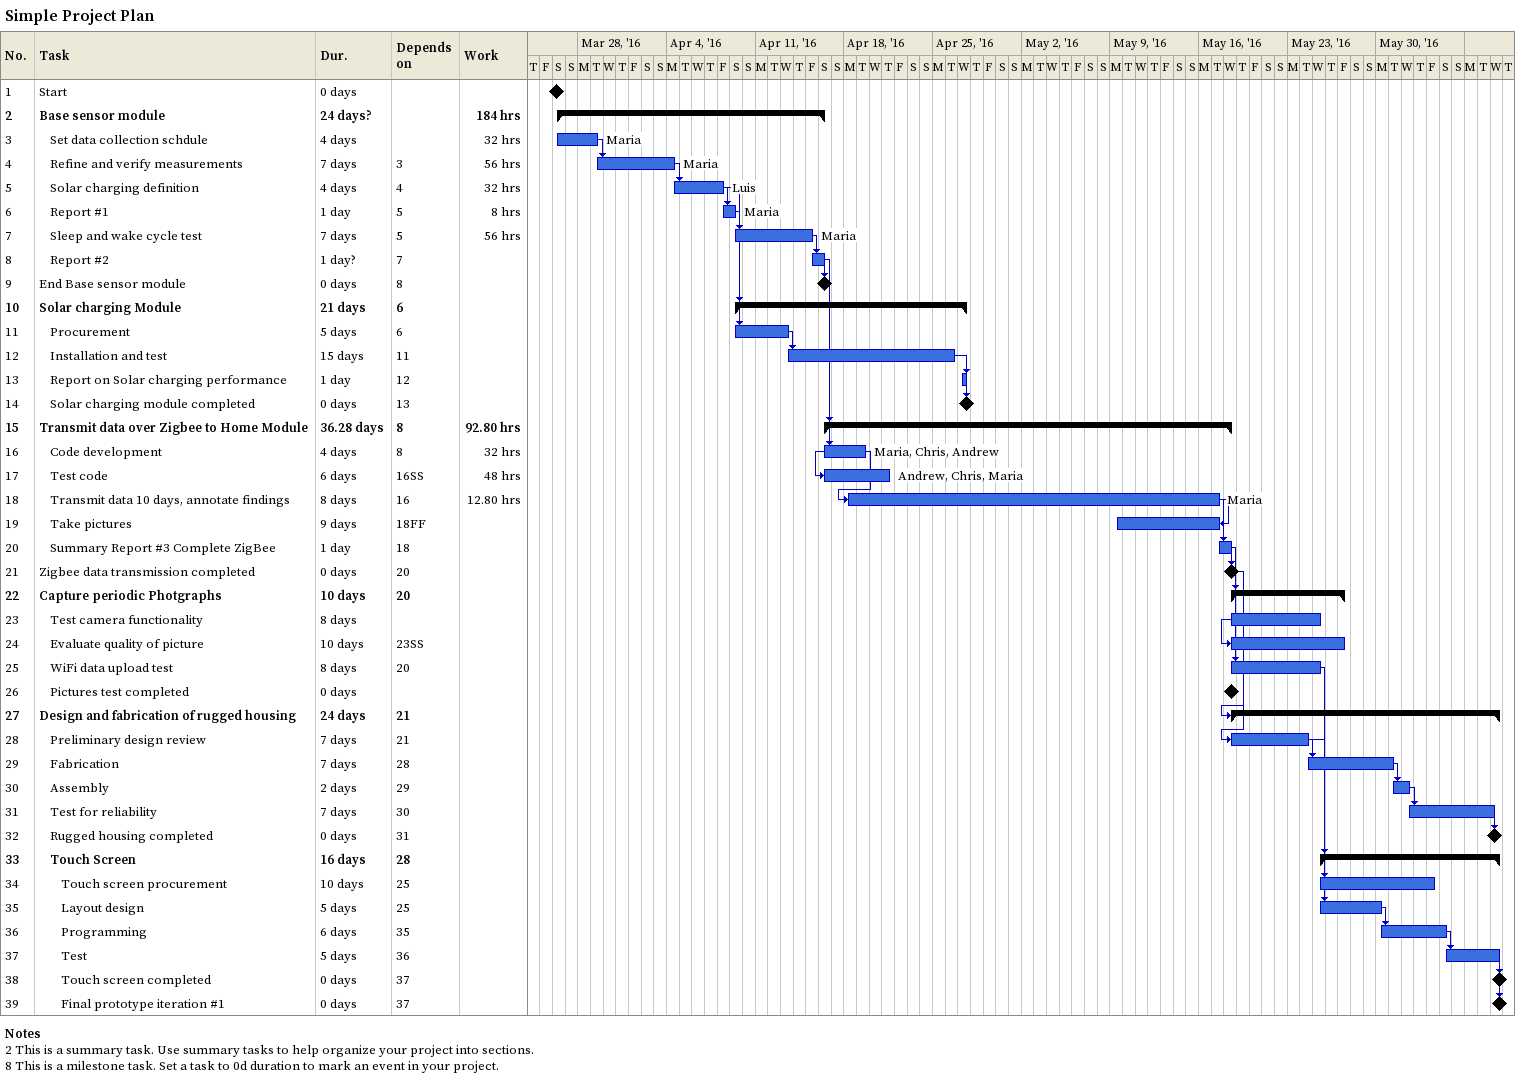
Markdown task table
Simple Project Plan

| ID | Level | Task | Duration | Start | Finish | Predecessors | Resources | Work (h) |
|---|---|---|---|---|---|---|---|---|
| 1 | 1 | Start | 0d | 2016-03-26 | 2016-03-26 |  |  |  |
| 2 | 1 | **Base sensor module** | 24d? | 2016-03-26 | 2016-04-16 |  |  | 184 |
| 3 | 2 | Set data collection schdule | 4d | 2016-03-26 | 2016-03-29 |  | Maria | 32 |
| 4 | 2 | Refine and verify measurements | 7d | 2016-03-29 | 2016-04-04 | 3 | Maria | 56 |
| 5 | 2 | Solar charging definition | 4d | 2016-04-04 | 2016-04-08 | 4 | Luis | 32 |
| 6 | 2 | Report #1 | 1d | 2016-04-08 | 2016-04-09 | 5 | Maria | 8 |
| 7 | 2 | Sleep and wake cycle test | 7d | 2016-04-09 | 2016-04-15 | 5 | Maria | 56 |
| 8 | 2 | Report #2 | 1d? | 2016-04-15 | 2016-04-16 | 7 |  |  |
| 9 | 1 | End Base sensor module | 0d | 2016-04-16 | 2016-04-16 | 8 |  |  |
| 10 | 1 | **Solar charging Module** | 21d | 2016-04-09 | 2016-04-27 | 6 |  |  |
| 11 | 2 | Procurement | 5d | 2016-04-09 | 2016-04-13 | 6 |  |  |
| 12 | 2 | Installation and test | 15d | 2016-04-13 | 2016-04-26 | 11 |  |  |
| 13 | 2 | Report on Solar charging performance | 1d | 2016-04-27 | 2016-04-27 | 12 |  |  |
| 14 | 2 | Solar charging module completed | 0d | 2016-04-27 | 2016-04-27 | 13 |  |  |
| 15 | 1 | **Transmit data over Zigbee to Home Module** | 36.28d | 2016-04-16 | 2016-05-18 | 8 |  | 92.80 |
| 16 | 2 | Code development | 4d | 2016-04-16 | 2016-04-19 | 8 | Maria, Chris, Andrew | 32 |
| 17 | 2 | Test code | 6d | 2016-04-16 | 2016-04-21 | 16SS | Andrew, Chris, Maria | 48 |
| 18 | 2 | Transmit data 10 days, annotate findings | 8d | 2016-04-18 | 2016-05-17 | 16 | Maria | 12.80 |
| 19 | 2 | Take pictures | 9d | 2016-05-09 | 2016-05-17 | 18FF |  |  |
| 20 | 2 | Summary Report #3 Complete ZigBee | 1d | 2016-05-17 | 2016-05-18 | 18 |  |  |
| 21 | 1 | Zigbee data transmission completed | 0d | 2016-05-18 | 2016-05-18 | 20 |  |  |
| 22 | 1 | **Capture periodic Photgraphs** | 10d | 2016-05-18 | 2016-05-27 | 20 |  |  |
| 23 | 2 | Test camera functionality | 8d | 2016-05-18 | 2016-05-25 |  |  |  |
| 24 | 2 | Evaluate quality of picture | 10d | 2016-05-18 | 2016-05-27 | 23SS |  |  |
| 25 | 2 | WiFi data upload test | 8d | 2016-05-18 | 2016-05-25 | 20 |  |  |
| 26 | 2 | Pictures test completed | 0d | 2016-05-18 | 2016-05-18 |  |  |  |
| 27 | 1 | **Design and fabrication of rugged housing** | 24d | 2016-05-18 | 2016-06-08 | 21 |  |  |
| 28 | 2 | Preliminary design review | 7d | 2016-05-18 | 2016-05-24 | 21 |  |  |
| 29 | 2 | Fabrication | 7d | 2016-05-24 | 2016-05-31 | 28 |  |  |
| 30 | 2 | Assembly | 2d | 2016-05-31 | 2016-06-01 | 29 |  |  |
| 31 | 2 | Test for reliability | 7d | 2016-06-01 | 2016-06-08 | 30 |  |  |
| 32 | 2 | Rugged housing completed | 0d | 2016-06-08 | 2016-06-08 | 31 |  |  |
| 33 | 2 | **Touch Screen** | 16d | 2016-05-25 | 2016-06-08 | 28 |  |  |
| 34 | 3 | Touch screen procurement | 10d | 2016-05-25 | 2016-06-03 | 25 |  |  |
| 35 | 3 | Layout design | 5d | 2016-05-25 | 2016-05-30 | 25 |  |  |
| 36 | 3 | Programming | 6d | 2016-05-30 | 2016-06-04 | 35 |  |  |
| 37 | 3 | Test | 5d | 2016-06-04 | 2016-06-08 | 36 |  |  |
| 38 | 3 | Touch screen completed | 0d | 2016-06-08 | 2016-06-08 | 37 |  |  |
| 39 | 3 | Final prototype iteration #1 | 0d | 2016-06-08 | 2016-06-08 | 37 |  |  |

Notes
- 2: This is a summary task. Use summary tasks to help organize your project into sections.
- 8: This is a milestone task. Set a task to 0d duration to mark an event in your project.
